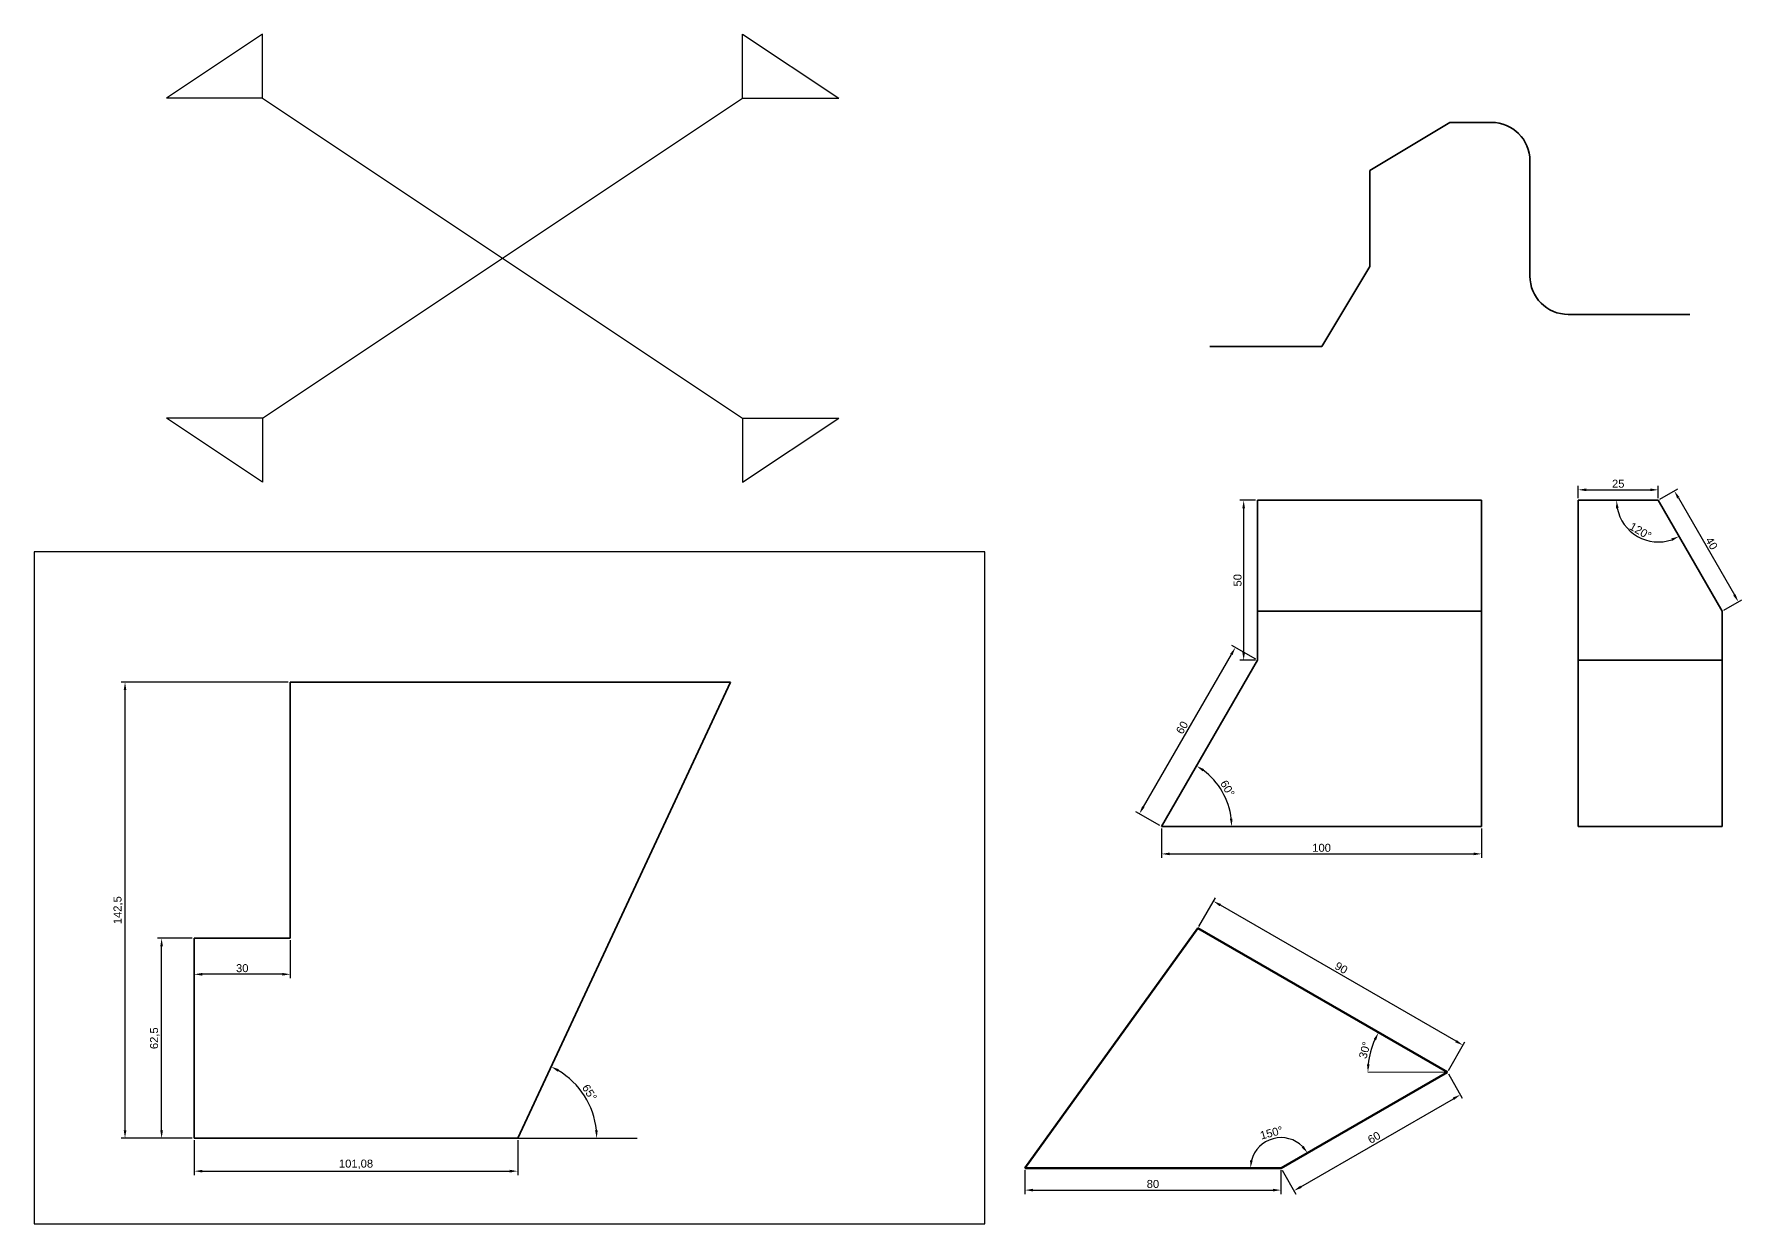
# Model space of a CAD drawing. Header units: millimetres. Extents: x 0 to 1057, y 0 to 372.
# Drawn here: x 0 to 533, y 0 to 372 of the extents above; entities that cross this region are included whole.
import ezdxf

# ---------------------------------------------------------------- set-up
doc = ezdxf.new("R2010")
doc.units = ezdxf.units.MM
doc.styles.get("Standard").update_dxf_attribs({"font": 'arial.ttf'})
doc.dimstyles.new('ISO-25', dxfattribs={"dimtxt": 2.5, "dimasz": 2.5, "dimexe": 1.25, "dimexo": 0.625, "dimtad": 1, "dimtxsty": 'Standard', "dimcen": 2.5, "dimadec": 0, "dimazin": 0, "dimtfac": 1, "dimtmove": 0, "dimatfit": 3, "dimfxl": 1, "dimarcsym": 0})

# ---------------------------------------------------------------- blocks, each defined once
blk = doc.blocks.new('*D17')
at = {"color": 0, "lineweight": -2, "transparency": 16777216}
for p, q in [((309.51, 16.73), (309.51, 9.29)), ((389.51, 16.73), (389.51, 9.29)), ((312.01, 10.54), (387.01, 10.54))]:
    blk.add_line(p, q, dxfattribs=at)
at = {"color": 0, "lineweight": 35, "transparency": 16777216}
for points in [[(312.01, 10.96), (312.01, 10.13), (309.51, 10.54)], [(387.01, 10.96), (387.01, 10.13), (389.51, 10.54)]]:
    blk.add_solid(points, dxfattribs=at)
at = {"layer": 'Defpoints', "color": 0, "lineweight": 35, "transparency": 16777216}
for p in [(309.51, 17.36), (389.51, 17.36), (389.51, 10.54)]:
    blk.add_point(p, dxfattribs=at)
at = {"color": 0, "lineweight": 20, "transparency": 16777216, "insert": (349.51, 12.45), "char_height": 2.5, "attachment_point": 5}
blk.add_mtext('80', dxfattribs=at)
blk = doc.blocks.new('*D18')
at = {"color": 0, "lineweight": -2, "transparency": 16777216}
for p, q in [((441.79, 46.82), (446.15, 39.25)), ((395.73, 11.58), (443.36, 39.08)), ((389.83, 16.82), (394.19, 9.25))]:
    blk.add_line(p, q, dxfattribs=at)
at = {"color": 0, "lineweight": 35, "transparency": 16777216}
for points in [[(443.16, 39.44), (443.57, 38.72), (445.53, 40.33)], [(395.52, 11.94), (395.94, 11.22), (393.57, 10.33)]]:
    blk.add_solid(points, dxfattribs=at)
at = {"layer": 'Defpoints', "color": 0, "lineweight": 35, "transparency": 16777216}
for p in [(441.47, 47.36), (445.53, 40.33), (389.51, 17.36)]:
    blk.add_point(p, dxfattribs=at)
at = {"color": 0, "lineweight": 20, "transparency": 16777216, "insert": (418.6, 26.98), "char_height": 2.5, "attachment_point": 5, "rotation": 30}
blk.add_mtext('60', dxfattribs=at)
blk = doc.blocks.new('*D19')
at = {"color": 0, "lineweight": -2, "transparency": 16777216}
for p, q in [((363.84, 92.9), (369.04, 101.89)), ((444.19, 57.06), (370.58, 99.56)), ((441.79, 47.9), (446.98, 56.89))]:
    blk.add_line(p, q, dxfattribs=at)
at = {"color": 0, "lineweight": 35, "transparency": 16777216}
for points in [[(370.79, 99.92), (370.37, 99.2), (368.41, 100.81)], [(444.4, 57.42), (443.98, 56.7), (446.35, 55.81)]]:
    blk.add_solid(points, dxfattribs=at)
at = {"layer": 'Defpoints', "color": 0, "lineweight": 35, "transparency": 16777216}
for p in [(368.41, 100.81), (363.53, 92.36), (441.47, 47.36)]:
    blk.add_point(p, dxfattribs=at)
at = {"color": 0, "lineweight": 20, "transparency": 16777216, "insert": (408.33, 79.96), "char_height": 2.5, "attachment_point": 5, "rotation": 330}
blk.add_mtext('90', dxfattribs=at)
blk = doc.blocks.new('*D20')
at = {"color": 0, "lineweight": -2, "transparency": 16777216}
blk.add_arc((389.51, 17.36), 9.57, 45.0146, 164.9854, dxfattribs=at)
at = {"color": 0, "lineweight": 35, "transparency": 16777216}
for points in [[(396.61, 24.38), (395.95, 23.87), (397.8, 22.14)], [(380.68, 19.78), (379.86, 19.89), (379.95, 17.36)]]:
    blk.add_solid(points, dxfattribs=at)
at = {"layer": 'Defpoints', "color": 0, "lineweight": 35, "transparency": 16777216}
for p in [(441.47, 47.36), (391.17, 26.78), (309.51, 17.36), (389.51, 17.36), (389.51, 17.36)]:
    blk.add_point(p, dxfattribs=at)
at = {"color": 0, "lineweight": 15, "transparency": 16777216, "insert": (386.54, 28.44), "char_height": 2.5, "attachment_point": 5, "rotation": 15}
blk.add_mtext('150°', dxfattribs=at)
blk = doc.blocks.new('*D21')
at = {"color": 0, "lineweight": -2, "transparency": 16777216}
blk.add_arc((441.47, 47.36), 24.82, 155.7733, 174.2267, dxfattribs=at)
at = {"color": 0, "lineweight": 35, "transparency": 16777216}
for points in [[(418.47, 57.73), (419.21, 57.35), (419.98, 59.77)], [(417.19, 49.83), (416.36, 49.88), (416.65, 47.36)]]:
    blk.add_solid(points, dxfattribs=at)
at = {"layer": 'Defpoints', "color": 0, "lineweight": 35, "transparency": 16777216}
for p in [(363.53, 92.36), (418.15, 55.85), (416.65, 47.36), (441.47, 47.36), (441.47, 47.36)]:
    blk.add_point(p, dxfattribs=at)
at = {"color": 0, "lineweight": 15, "transparency": 16777216, "insert": (415.66, 54.27), "char_height": 2.5, "attachment_point": 5, "rotation": 75}
blk.add_mtext('30°', dxfattribs=at)
blk = doc.blocks.new('*D38')
at = {"color": 0, "lineweight": -2, "transparency": 16777216}
for p, q in [((352.19, 123.49), (352.19, 114.33)), ((452.19, 123.49), (452.19, 114.33)), ((354.69, 115.58), (449.69, 115.58))]:
    blk.add_line(p, q, dxfattribs=at)
at = {"color": 0, "transparency": 16777216}
for points in [[(354.69, 116), (354.69, 115.17), (352.19, 115.58)], [(449.69, 116), (449.69, 115.17), (452.19, 115.58)]]:
    blk.add_solid(points, dxfattribs=at)
at = {"layer": 'Defpoints', "color": 0, "transparency": 16777216}
for p in [(352.19, 124.11), (452.19, 124.11), (452.19, 115.58)]:
    blk.add_point(p, dxfattribs=at)
at = {"color": 0, "transparency": 16777216, "insert": (402.19, 117.48), "char_height": 2.5, "attachment_point": 5}
blk.add_mtext('100', dxfattribs=at)
blk = doc.blocks.new('*D39')
at = {"color": 0, "lineweight": -2, "transparency": 16777216}
for p, q in [((346.51, 130.28), (374.01, 177.91)), ((381.65, 176.38), (374.18, 180.7)), ((351.65, 124.42), (344.18, 128.74))]:
    blk.add_line(p, q, dxfattribs=at)
at = {"color": 0, "transparency": 16777216}
for points in [[(373.65, 178.12), (374.37, 177.7), (375.26, 180.07)], [(346.15, 130.49), (346.87, 130.07), (345.26, 128.11)]]:
    blk.add_solid(points, dxfattribs=at)
at = {"layer": 'Defpoints', "color": 0, "transparency": 16777216}
for p in [(375.26, 180.07), (382.19, 176.07), (352.19, 124.11)]:
    blk.add_point(p, dxfattribs=at)
at = {"color": 0, "transparency": 16777216, "insert": (358.61, 155.04), "char_height": 2.5, "attachment_point": 5, "rotation": 60}
blk.add_mtext('60', dxfattribs=at)
blk = doc.blocks.new('*D40')
at = {"color": 0, "lineweight": -2, "transparency": 16777216}
for p, q in [((381.57, 226.07), (376.6, 226.07)), ((377.85, 178.57), (377.85, 223.57)), ((381.57, 176.07), (376.6, 176.07))]:
    blk.add_line(p, q, dxfattribs=at)
at = {"color": 0, "transparency": 16777216}
for points in [[(377.43, 223.57), (378.27, 223.57), (377.85, 226.07)], [(377.43, 178.57), (378.27, 178.57), (377.85, 176.07)]]:
    blk.add_solid(points, dxfattribs=at)
at = {"layer": 'Defpoints', "color": 0, "transparency": 16777216}
for p in [(377.85, 226.07), (382.19, 226.07), (382.19, 176.07)]:
    blk.add_point(p, dxfattribs=at)
at = {"color": 0, "transparency": 16777216, "insert": (375.95, 201.07), "char_height": 2.5, "attachment_point": 5, "rotation": 90}
blk.add_mtext('50', dxfattribs=at)
blk = doc.blocks.new('*D41')
at = {"color": 0, "lineweight": -2, "transparency": 16777216}
for p, q in [((482.36, 226.7), (482.36, 230.58)), ((507.36, 226.7), (507.36, 230.58)), ((484.86, 229.33), (504.86, 229.33))]:
    blk.add_line(p, q, dxfattribs=at)
at = {"color": 0, "transparency": 16777216}
for points in [[(484.86, 229.75), (484.86, 228.91), (482.36, 229.33)], [(504.86, 229.75), (504.86, 228.91), (507.36, 229.33)]]:
    blk.add_solid(points, dxfattribs=at)
at = {"layer": 'Defpoints', "color": 0, "transparency": 16777216}
for p in [(482.36, 226.07), (507.36, 229.33), (507.36, 226.07)]:
    blk.add_point(p, dxfattribs=at)
at = {"color": 0, "transparency": 16777216, "insert": (494.86, 231.23), "char_height": 2.5, "attachment_point": 5}
blk.add_mtext('25', dxfattribs=at)
blk = doc.blocks.new('*D42')
at = {"color": 0, "lineweight": -2, "transparency": 16777216}
for p, q in [((507.9, 226.38), (513.48, 229.6)), ((513.65, 226.81), (531.15, 196.5)), ((527.9, 191.74), (533.48, 194.96))]:
    blk.add_line(p, q, dxfattribs=at)
at = {"color": 0, "transparency": 16777216}
for points in [[(514.01, 227.02), (513.29, 226.61), (512.4, 228.98)], [(531.51, 196.71), (530.79, 196.29), (532.4, 194.34)]]:
    blk.add_solid(points, dxfattribs=at)
at = {"layer": 'Defpoints', "color": 0, "transparency": 16777216}
for p in [(507.36, 226.07), (532.4, 194.34), (527.36, 191.43)]:
    blk.add_point(p, dxfattribs=at)
at = {"color": 0, "transparency": 16777216, "insert": (524.04, 212.61), "char_height": 2.5, "attachment_point": 5, "rotation": 300}
blk.add_mtext('40', dxfattribs=at)
blk = doc.blocks.new('*D43')
at = {"color": 0, "lineweight": -2, "transparency": 16777216}
blk.add_arc((352.19, 124.11), 21.91, 6.542, 53.458, dxfattribs=at)
at = {"color": 0, "transparency": 16777216}
for points in [[(365.01, 141.36), (365.46, 142.06), (363.14, 143.08)], [(374.37, 126.63), (373.54, 126.58), (374.1, 124.11)]]:
    blk.add_solid(points, dxfattribs=at)
at = {"layer": 'Defpoints', "color": 0, "transparency": 16777216}
for p in [(382.19, 176.07), (372.78, 131.6), (352.19, 124.11), (352.19, 124.11), (452.19, 124.11)]:
    blk.add_point(p, dxfattribs=at)
at = {"color": 0, "transparency": 16777216, "insert": (372.81, 136.02), "char_height": 2.5, "attachment_point": 5, "rotation": 300}
blk.add_mtext('60°', dxfattribs=at)
blk = doc.blocks.new('*D44')
at = {"color": 0, "lineweight": -2, "transparency": 16777216}
blk.add_arc((507.36, 226.07), 13.03, 191.0062, 288.9938, dxfattribs=at)
at = {"color": 0, "transparency": 16777216}
for points in [[(494.15, 223.54), (494.98, 223.62), (494.33, 226.07)], [(511.43, 214.13), (511.78, 213.37), (513.88, 214.78)]]:
    blk.add_solid(points, dxfattribs=at)
at = {"layer": 'Defpoints', "color": 0, "transparency": 16777216}
for p in [(482.36, 226.07), (507.36, 226.07), (507.36, 226.07), (497.38, 217.69), (527.36, 191.43)]:
    blk.add_point(p, dxfattribs=at)
at = {"color": 0, "transparency": 16777216, "insert": (501.8, 216.43), "char_height": 2.5, "attachment_point": 5, "rotation": 330}
blk.add_mtext('120°', dxfattribs=at)
blk = doc.blocks.new('*D67')
at = {"color": 0, "lineweight": -2, "transparency": 16777216}
for p, q in [((50.01, 26.11), (50.01, 15.21)), ((151.09, 26.11), (151.09, 15.21)), ((52.51, 16.46), (148.59, 16.46))]:
    blk.add_line(p, q, dxfattribs=at)
at = {"color": 0, "transparency": 16777216}
for points in [[(52.51, 16.88), (52.51, 16.04), (50.01, 16.46)], [(148.59, 16.88), (148.59, 16.04), (151.09, 16.46)]]:
    blk.add_solid(points, dxfattribs=at)
at = {"layer": 'Defpoints', "color": 0, "transparency": 16777216}
for p in [(50.01, 26.74), (151.09, 26.74), (151.09, 16.46)]:
    blk.add_point(p, dxfattribs=at)
at = {"color": 0, "transparency": 16777216, "insert": (100.55, 18.59), "char_height": 2.5, "attachment_point": 5}
blk.add_mtext('101,08', dxfattribs=at)
blk = doc.blocks.new('*D68')
at = {"color": 0, "lineweight": -2, "transparency": 16777216}
for p, q in [((49.38, 89.24), (38.57, 89.24)), ((39.82, 29.24), (39.82, 86.74)), ((49.38, 26.74), (38.57, 26.74))]:
    blk.add_line(p, q, dxfattribs=at)
at = {"color": 0, "transparency": 16777216}
for points in [[(39.4, 86.74), (40.23, 86.74), (39.82, 89.24)], [(39.4, 29.24), (40.23, 29.24), (39.82, 26.74)]]:
    blk.add_solid(points, dxfattribs=at)
at = {"layer": 'Defpoints', "color": 0, "transparency": 16777216}
for p in [(39.82, 89.24), (50.01, 89.24), (50.01, 26.74)]:
    blk.add_point(p, dxfattribs=at)
at = {"color": 0, "transparency": 16777216, "insert": (37.69, 57.99), "char_height": 2.5, "attachment_point": 5, "rotation": 90}
blk.add_mtext('62,5', dxfattribs=at)
blk = doc.blocks.new('*D69')
at = {"color": 0, "lineweight": -2, "transparency": 16777216}
for p, q in [((50.01, 88.61), (50.01, 76.72)), ((80.01, 88.61), (80.01, 76.72)), ((77.51, 77.97), (52.51, 77.97))]:
    blk.add_line(p, q, dxfattribs=at)
at = {"color": 0, "transparency": 16777216}
for points in [[(52.51, 78.39), (52.51, 77.55), (50.01, 77.97)], [(77.51, 78.39), (77.51, 77.55), (80.01, 77.97)]]:
    blk.add_solid(points, dxfattribs=at)
at = {"layer": 'Defpoints', "color": 0, "transparency": 16777216}
for p in [(50.01, 89.24), (80.01, 89.24), (50.01, 77.97)]:
    blk.add_point(p, dxfattribs=at)
at = {"color": 0, "transparency": 16777216, "insert": (65.01, 79.87), "char_height": 2.5, "attachment_point": 5}
blk.add_mtext('30', dxfattribs=at)
blk = doc.blocks.new('*D70')
at = {"color": 0, "lineweight": -2, "transparency": 16777216}
for p, q in [((79.38, 169.24), (27.14, 169.24)), ((28.39, 29.24), (28.39, 166.74)), ((49.38, 26.74), (27.14, 26.74))]:
    blk.add_line(p, q, dxfattribs=at)
at = {"color": 0, "transparency": 16777216}
for points in [[(27.98, 166.74), (28.81, 166.74), (28.39, 169.24)], [(27.98, 29.24), (28.81, 29.24), (28.39, 26.74)]]:
    blk.add_solid(points, dxfattribs=at)
at = {"layer": 'Defpoints', "color": 0, "transparency": 16777216}
for p in [(28.39, 169.24), (80.01, 169.24), (50.01, 26.74)]:
    blk.add_point(p, dxfattribs=at)
at = {"color": 0, "transparency": 16777216, "insert": (26.27, 97.99), "char_height": 2.5, "attachment_point": 5, "rotation": 90}
blk.add_mtext('142,5', dxfattribs=at)
blk = doc.blocks.new('*D71')
at = {"color": 0, "lineweight": -2, "transparency": 16777216}
blk.add_arc((151.09, 26.74), 24.67, 5.808, 59.192, dxfattribs=at)
at = {"color": 0, "transparency": 16777216}
for points in [[(163.53, 47.56), (163.92, 48.3), (161.52, 49.1)], [(176.05, 29.26), (175.22, 29.21), (175.76, 26.74)]]:
    blk.add_solid(points, dxfattribs=at)
at = {"layer": 'Defpoints', "color": 0, "transparency": 16777216}
for p in [(217.54, 169.24), (174.02, 35.85), (151.09, 26.74), (151.09, 26.74), (188.38, 26.74)]:
    blk.add_point(p, dxfattribs=at)
at = {"color": 0, "transparency": 16777216, "insert": (173.5, 41.02), "char_height": 2.5, "attachment_point": 5, "rotation": 302.5}
blk.add_mtext('65°', dxfattribs=at)

msp = doc.modelspace()

# ---------------------------------------------------------------- linework, layer by layer
at = {"lineweight": 30}
for p, q in [((71.328, 371.696), (41.328, 351.696)), ((71.328, 351.696), (71.328, 371.696)), ((221.328, 351.696), (221.328, 371.696)), ((221.328, 371.696), (251.328, 351.696)), ((71.328, 351.696), (41.328, 351.696)), ((71.328, 351.696), (221.328, 251.696)), ((71.328, 251.696), (221.328, 351.696)), ((221.328, 351.696), (251.328, 351.696)), ((71.328, 251.696), (41.328, 251.696)), ((71.328, 231.696), (41.328, 251.696)), ((71.328, 251.696), (71.328, 231.696)), ((221.328, 251.696), (251.328, 251.696)), ((221.328, 251.696), (221.328, 231.696)), ((221.328, 231.696), (251.328, 251.696))]:
    msp.add_line(p, q, dxfattribs=at)
at = {"lineweight": 35}
for p, q in [((417.266, 329.131), (442.266, 344.131)), ((442.266, 344.131), (455.266, 344.131)), ((467.266, 332.131), (467.266, 296.131)), ((417.266, 299.131), (417.266, 329.131)), ((402.266, 274.131), (417.266, 299.131)), ((479.266, 284.131), (517.266, 284.131)), ((367.266, 274.131), (402.266, 274.131)), ((382.19, 176.072), (382.19, 226.072)), ((382.19, 226.072), (452.19, 226.072)), ((452.19, 226.072), (452.19, 124.111)), ((482.362, 226.072), (507.362, 226.072)), ((482.362, 124.111), (482.362, 226.072)), ((507.362, 226.072), (527.362, 191.431)), ((452.19, 191.431), (382.19, 191.431)), ((527.362, 191.431), (527.362, 124.111)), ((352.19, 124.111), (382.19, 176.072)), ((482.362, 176.072), (527.362, 176.072)), ((80.009, 89.237), (80.009, 169.237)), ((80.009, 169.237), (217.538, 169.237)), ((151.089, 26.737), (217.538, 169.237)), ((352.19, 124.111), (452.19, 124.111)), ((527.362, 124.111), (482.362, 124.111)), ((50.009, 26.737), (50.009, 89.237)), ((50.009, 89.237), (80.009, 89.237)), ((50.009, 26.737), (151.089, 26.737))]:
    msp.add_line(p, q, dxfattribs=at)
at = {"lineweight": 60}
for p, q in [((363.532, 92.358), (309.513, 17.358)), ((441.474, 47.358), (363.532, 92.358)), ((389.513, 17.358), (441.474, 47.358)), ((309.513, 17.358), (389.513, 17.358))]:
    msp.add_line(p, q, dxfattribs=at)
at = {"lineweight": 15}
msp.add_line((441.474, 47.358), (416.653, 47.358), dxfattribs=at)
msp.add_line((151.089, 26.737), (188.377, 26.737))
msp.add_lwpolyline([(0, 0), (297, 0), (297, 210), (0, 210)], close=True)
at = {"lineweight": 35}
for centre, start, end in [((455.266, 332.131), 0, 90), ((479.266, 296.131), 180, 270)]:
    msp.add_arc(centre, 12, start, end, dxfattribs=at)

# ---------------------------------------------------------------- dimensions: what is measured, and where the dimension line sits
for base, p1, p2, picture, middle in [((507.362, 229.329), (482.362, 226.072), (507.362, 226.072), '*D41', (494.862, 231.23)), ((452.19, 115.583), (352.19, 124.111), (452.19, 124.111), '*D38', (402.19, 117.484)), ((151.089, 16.459), (50.009, 26.737), (151.089, 26.737), '*D67', (100.549, 18.587))]:
    dim = msp.add_linear_dim(base=base, p1=p1, p2=p2, dimstyle='ISO-25')
    dim.commit()
    dim.dimension.update_dxf_attribs({"geometry": picture, "text_midpoint": middle})
for p1, p2, distance, picture, middle in [((507.362, 226.072), (527.362, 191.431), 5.813, '*D42', (524.043, 212.609)), ((352.19, 124.111), (382.19, 176.072), 8.003, '*D39', (358.613, 155.044))]:
    dim = msp.add_aligned_dim(p1=p1, p2=p2, distance=distance, dimstyle='ISO-25')
    dim.commit()
    dim.dimension.update_dxf_attribs({"geometry": picture, "text_midpoint": middle})
dim = msp.add_linear_dim(base=(377.849, 226.072), p1=(382.19, 176.072), p2=(382.19, 226.072), angle=90, dimstyle='ISO-25')
dim.commit()
dim.dimension.update_dxf_attribs({"geometry": '*D40', "text_midpoint": (375.948, 201.072)})
for base, line1, line2, picture, middle in [((497.377, 217.694), ((507.362, 226.072), (527.362, 191.431)), ((482.362, 226.072), (507.362, 226.072)), '*D44', (501.796, 216.431)), ((372.776, 131.604), ((352.19, 124.111), (382.19, 176.072)), ((352.19, 124.111), (452.19, 124.111)), '*D43', (372.809, 136.015)), ((174.019, 35.847), ((151.089, 26.737), (217.538, 169.237)), ((151.089, 26.737), (188.377, 26.737)), '*D71', (173.501, 41.016))]:
    dim = msp.add_angular_dim_2l(base=base, line1=line1, line2=line2, dimstyle='ISO-25')
    dim.commit()
    dim.dimension.update_dxf_attribs({"geometry": picture, "text_midpoint": middle})
for base, p2, picture, middle in [((28.395, 169.237), (80.009, 169.237), '*D70', (28.395, 97.987)), ((39.816, 89.237), (50.009, 89.237), '*D68', (39.816, 57.987))]:
    dim = msp.add_linear_dim(base=base, p1=(50.009, 26.737), p2=p2, angle=90, dimstyle='ISO-25')
    dim.commit()
    dim.dimension.update_dxf_attribs({"geometry": picture, "text_midpoint": middle, "dimtype": 160})
at = {"lineweight": 20}
for p1, p2, distance, picture, middle in [((441.474, 47.358), (363.532, 92.358), -9.76, '*D19', (408.334, 79.957)), ((389.513, 17.358), (441.474, 47.358), -8.111, '*D18', (418.598, 26.98))]:
    dim = msp.add_aligned_dim(p1=p1, p2=p2, distance=distance, dimstyle='ISO-25', dxfattribs=at)
    dim.commit()
    dim.dimension.update_dxf_attribs({"geometry": picture, "text_midpoint": middle})
at = {"lineweight": 15}
for base, line1, line2, picture, middle in [((418.15, 55.847), ((441.474, 47.358), (416.653, 47.358)), ((441.474, 47.358), (363.532, 92.358)), '*D21', (415.661, 54.274)), ((391.174, 26.78), ((389.513, 17.358), (441.474, 47.358)), ((309.513, 17.358), (389.513, 17.358)), '*D20', (386.544, 28.436))]:
    dim = msp.add_angular_dim_2l(base=base, line1=line1, line2=line2, dimstyle='ISO-25', dxfattribs=at)
    dim.commit()
    dim.dimension.update_dxf_attribs({"geometry": picture, "text_midpoint": middle})
dim = msp.add_linear_dim(base=(50.009, 77.97), p1=(80.009, 89.237), p2=(50.009, 89.237), dimstyle='ISO-25')
dim.commit()
dim.dimension.update_dxf_attribs({"geometry": '*D69', "text_midpoint": (65.009, 77.97), "dimtype": 160})
at = {"lineweight": 20}
dim = msp.add_linear_dim(base=(389.513, 10.544), p1=(309.513, 17.358), p2=(389.513, 17.358), dimstyle='ISO-25', dxfattribs=at)
dim.commit()
dim.dimension.update_dxf_attribs({"geometry": '*D17', "text_midpoint": (349.513, 12.445)})

doc.saveas('drawing.dxf')
